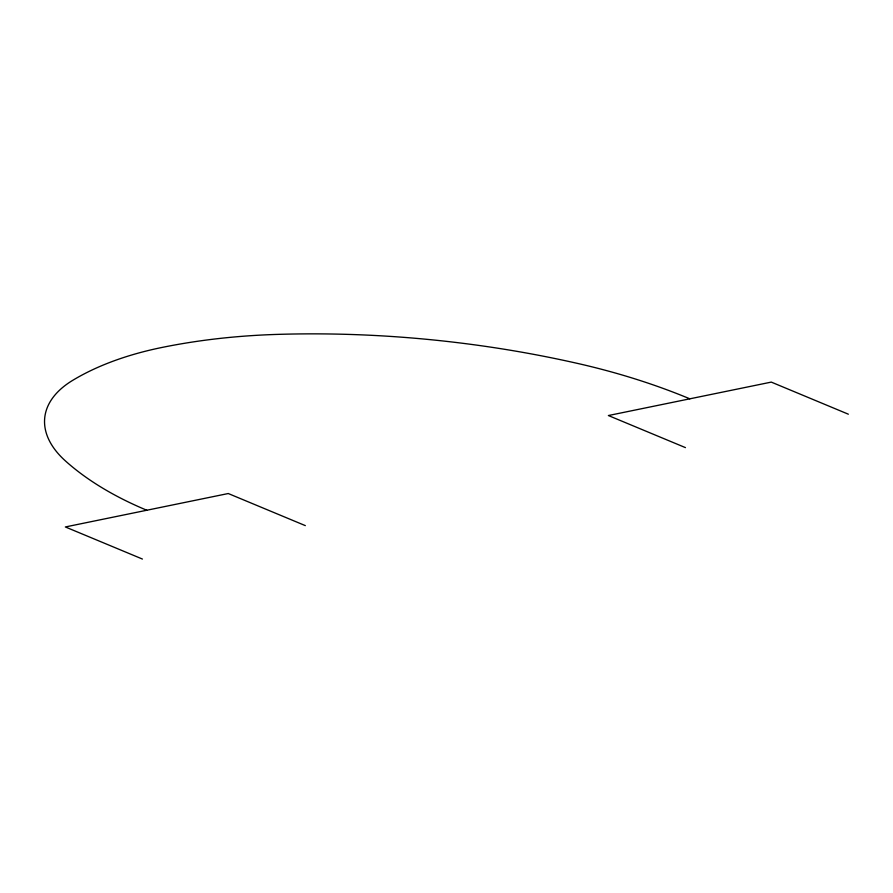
<?xml version="1.0" encoding="UTF-8"?>
<svg xmlns="http://www.w3.org/2000/svg" width="893" height="893" viewBox="0 0 893 893"><rect width="100%" height="100%" fill="white"/><g stroke="black" fill="none" stroke-linecap="round" stroke-linejoin="round"><path stroke-width="1.34" d="M848.35 414.196L771.284 382.104L608.379 415.535L685.444 447.616M305.328 525.62L228.262 493.528L65.356 526.959L142.422 559.051M146.809 510.249A273.894 145.95 5.7 0 1 65.312 460.821A129.887 69.207 5.7 0 1 72.534 380.451A273.894 145.95 5.7 0 1 161.432 347.567A428.964 228.586 5.7 0 1 277.79 334.384A648.05 345.334 5.7 0 1 577.838 363.484A428.964 228.586 5.7 0 1 689.831 398.814"/></g></svg>
